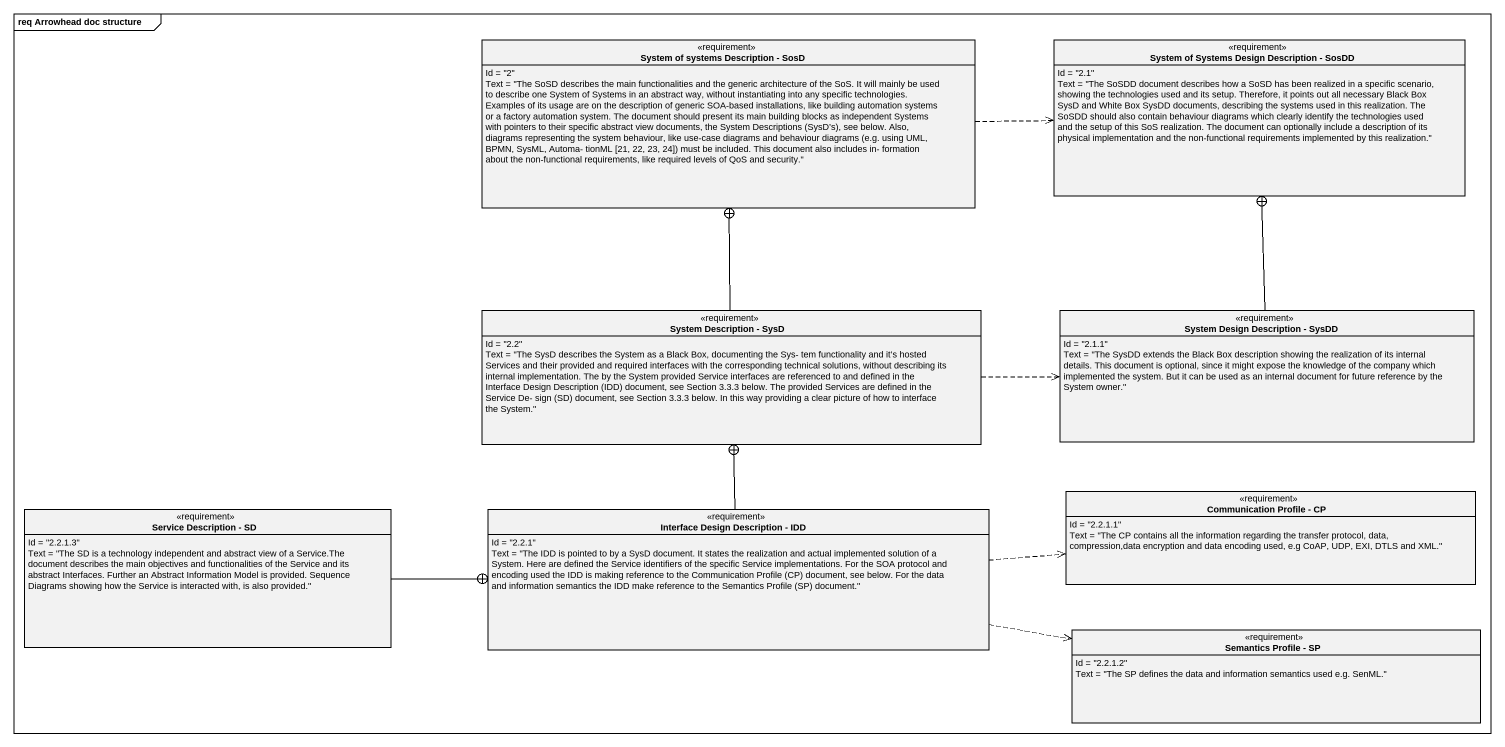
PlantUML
@startuml
mainframe req Arrowhead doc structure
hide circle
hide empty members
class "System of systems Description - SosD" as System_of_systems <<requirement>> {
  Id = "2"
  {field} Text = "The SoSD describes the main functionalities and the generic architecture of the SoS. It will mainly be used to describe one System of Systems in an abstract way, without instantiating into any specific technologies. Examples of its usage are on the description of generic SOA-based installations, like building automation systems or a factory automation system. The document should present its main building blocks as independent Systems with pointers to their specific abstract view documents, the System Descriptions (SysD’s), see below. Also, diagrams representing the system behaviour, like use-case diagrams and behaviour diagrams (e.g. using UML, BPMN, SysML, Automa- tionML [21, 22, 23, 24]) must be included. This document also includes in- formation about the non-functional requirements, like required levels of QoS and security."
}
class "System of Systems Design Description - SosDD" as System_of_Systems_Design <<requirement>> {
  Id = "2.1"
  Text = "The SoSDD document describes how a SoSD has been realized in a specific scenario, showing the technologies used and its setup. Therefore, it points out all necessary Black Box SysD and White Box SysDD documents, describing the systems used in this realization. The SoSDD should also contain behaviour diagrams which clearly identify the technologies used and the setup of this SoS realization. The document can optionally include a description of its physical implementation and the non-functional requirements implemented by this realization."
}
class "System Description - SysD" as System_Description_SysD <<requirement>> {
  Id = "2.2"
  {field} Text = "The SysD describes the System as a Black Box, documenting the Sys- tem functionality and it’s hosted Services and their provided and required interfaces with the corresponding technical solutions, without describing its internal implementation. The by the System provided Service interfaces are referenced to and defined in the Interface Design Description (IDD) document, see Section 3.3.3 below. The provided Services are defined in the Service De- sign (SD) document, see Section 3.3.3 below. In this way providing a clear picture of how to interface the System."
}
class "System Design Description - SysDD" as System_Design_Description <<requirement>> {
  Id = "2.1.1"
  Text = "The SysDD extends the Black Box description showing the realization of its internal details. This document is optional, since it might expose the knowledge of the company which implemented the system. But it can be used as an internal document for future reference by the System owner."
}
class "Communication Profile - CP" as Communication_Profile_CP <<requirement>> {
  Id = "2.2.1.1"
  Text = "The CP contains all the information regarding the transfer protocol, data, compression,data encryption and data encoding used, e.g CoAP, UDP, EXI, DTLS and XML."
}
class "Service Description - SD" as Service_Description_SD <<requirement>> {
  Id = "2.2.1.3"
  Text = "The SD is a technology independent and abstract view of a Service.The document describes the main objectives and functionalities of the Service and its abstract Interfaces. Further an Abstract Information Model is provided. Sequence Diagrams showing how the Service is interacted with, is also provided."
}
class "Interface Design Description - IDD" as Interface_Design <<requirement>> {
  Id = "2.2.1"
  {field} Text = "The IDD is pointed to by a SysD document. It states the realization and actual implemented solution of a System. Here are defined the Service identifiers of the specific Service implementations. For the SOA protocol and encoding used the IDD is making reference to the Communication Profile (CP) document, see below. For the data and information semantics the IDD make reference to the Semantics Profile (SP) document."
}
class "Semantics Profile - SP" as Semantics_Profile_SP <<requirement>> {
  Id = "2.2.1.2"
  Text = "The SP defines the data and information semantics used e.g. SenML."
}
System_of_systems .right.> System_of_Systems_Design
System_Description_SysD -up-+ System_of_systems
System_Description_SysD .right.> System_Design_Description
System_Design_Description -up-+ System_of_Systems_Design
Service_Description_SD -right-+ Interface_Design
Interface_Design -up-+ System_Description_SysD
Interface_Design .right.> Communication_Profile_CP
Interface_Design .right.> Semantics_Profile_SP
@enduml
